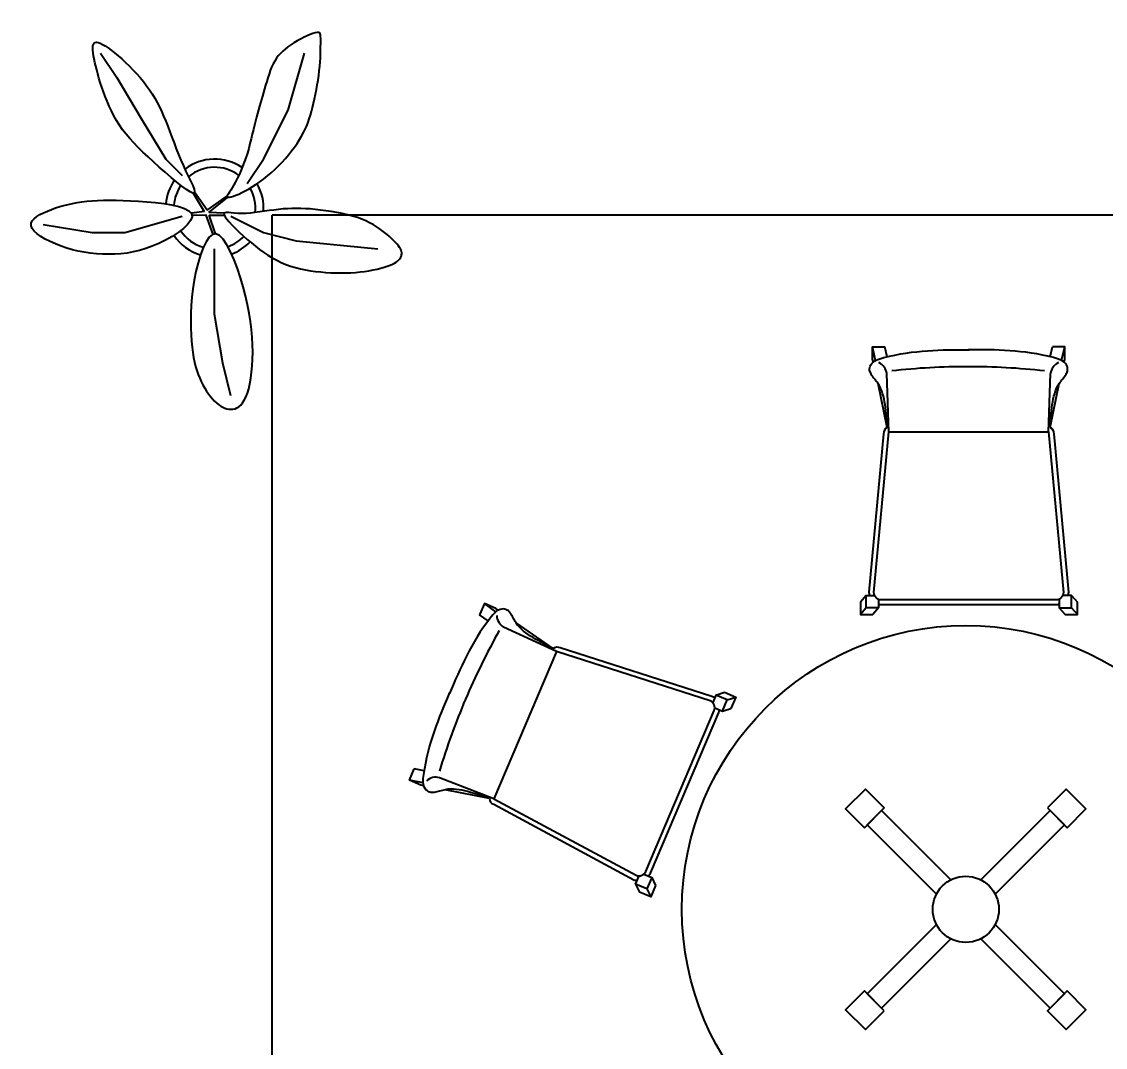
# Model space of a CAD drawing. Header units: millimetres. Extents: x -5841 to 140562, y 1006 to 102310.
# Drawn here: x 9824 to 12481, y 11244 to 13758 of the extents above; entities that cross this region are included whole.
import ezdxf

# ---------------------------------------------------------------- set-up
doc = ezdxf.new("R2010")
doc.units = ezdxf.units.MM
doc.header["$LTSCALE"] = 10
doc.linetypes.add('DASHED2', pattern=[0.375, 0.25, -0.125])
doc.layers.add('40 - Detail Outline', color=142, linetype='Continuous')
doc.layers.add('CONCEPT HOUSE', color=7, linetype='Continuous')
doc.styles.add('1-20', font='romans.shx', dxfattribs={"width": 0.8, "height": 35})
doc.styles.add('ATTR', font='romans.shx', dxfattribs={"width": 0.8, "height": 1.735066})
doc.styles.get("Standard").update_dxf_attribs({"font": 'arial.ttf'})
doc.dimstyles.new('1-20', dxfattribs={"dimtxt": 35, "dimasz": 40, "dimexe": 40, "dimexo": 40, "dimgap": 40, "dimtad": 1, "dimdec": 0, "dimzin": 0, "dimdsep": 46, "dimtxsty": '1-20', "dimblk": 'OBLIQUE', "dimcen": 40, "dimdle": 40, "dimclrd": 251, "dimclre": 251, "dimclrt": 251, "dimadec": 0, "dimazin": 0, "dimtfac": 1, "dimtdec": 0, "dimtix": 1, "dimtmove": 1, "dimatfit": 3, "dimfxl": 1, "dimtolj": 1, "dimtzin": 0, "dimlwd": 25, "dimarcsym": 0})
doc.dimstyles.get("Standard").update_dxf_attribs({"dimtxt": 0.18, "dimasz": 0.18, "dimexe": 0.18, "dimexo": 0.0625, "dimgap": 0.09, "dimtad": 0, "dimtih": 1, "dimtoh": 1, "dimdec": 4, "dimzin": 0, "dimdsep": 46, "dimtxsty": 'Standard', "dimcen": 0.09, "dimadec": 0, "dimazin": 0, "dimtfac": 1, "dimtdec": 4, "dimtofl": 0, "dimtmove": 0, "dimatfit": 3, "dimfxl": 1, "dimtolj": 1, "dimtzin": 0, "dimarcsym": 0})

# ---------------------------------------------------------------- blocks, each defined once
blk = doc.blocks.new('*D')
at = {"color": 0}
for p, q in [((14813.8, 14384.4), (14813.8, 14508.2)), ((14813.8, 14508), (15071.8, 14508)), ((15073, 14508), (15331, 14508)), ((15331, 14384.4), (15331, 14508.2))]:
    blk.add_line(p, q, dxfattribs=at)
for points in [[(14813.8, 14508), (14814, 14508), (14814, 14508)], [(15331, 14508), (15330.8, 14508), (15330.8, 14508)]]:
    blk.add_solid(points, dxfattribs=at)
at = {"layer": 'CONCEPT HOUSE', "color": 0}
for p, q in [((62787.2, 65689.7), (62787.2, 58835.1)), ((62773.1, 65663.8), (62801.4, 65635.5)), ((63893.6, 65649.7), (62747.2, 65649.7)), ((62787.2, 62262.4), (62670.6, 62535.3)), ((62773.1, 58889.2), (62801.4, 58861)), ((63893.6, 58875.1), (62747.2, 58875.1)), ((11738.8, 15660), (12011.7, 15776.6)), ((9063.8, 15243.5), (9063.8, 15700)), ((14413.8, 15243.5), (14413.8, 15700)), ((14453.8, 15660), (9023.8, 15660)), ((9049.6, 15645.8), (9077.9, 15674.1)), ((14399.6, 15645.8), (14427.9, 15674.1)), ((6807.7, 14174.3), (6807.7, 8989.3)), ((6793.6, 14148.5), (6821.8, 14120.2)), ((7253.9, 14134.3), (6767.7, 14134.3)), ((6807.7, 11581.8), (6691.1, 11854.8)), ((18838.8, 9698.7), (19111.7, 9815.4)), ((15163.8, 9419.3), (15163.8, 9738.7)), ((22513.8, 9338.9), (22513.8, 9738.7)), ((15123.8, 9698.7), (22553.8, 9698.7)), ((15149.6, 9684.6), (15177.9, 9712.9)), ((22499.6, 9684.6), (22527.9, 9712.9)), ((6793.6, 9043.5), (6821.8, 9015.2)), ((7253.9, 9029.3), (6767.7, 9029.3)), ((9463.8, 7725.3), (9463.8, 6739)), ((22863.8, 7725.3), (22863.8, 6739)), ((16163.8, 6779), (16494.9, 6895.6)), ((9423.8, 6779), (22903.8, 6779)), ((9449.6, 6764.8), (9477.9, 6793.1)), ((22849.6, 6764.8), (22877.9, 6793.1))]:
    blk.add_line(p, q, dxfattribs=at)
at = {"color": 0, "insert": (15072.4, 14508), "char_height": 0.18, "attachment_point": 5}
blk.add_mtext('517.2008', dxfattribs=at)
at = {"layer": 'CONCEPT HOUSE', "color": 0, "char_height": 150, "attachment_point": 5, "rotation": 90}
for s, insert in [('6775', (62670.6, 62262.4)), ('5105', (6691.1, 11581.8))]:
    blk.add_mtext(s, dxfattribs=dict(at, insert=insert))
at = {"layer": 'CONCEPT HOUSE', "color": 0, "char_height": 150, "attachment_point": 5}
for s, insert in [('5350', (11738.8, 15776.6)), ('7350', (18838.8, 9815.4)), ('13400', (16163.8, 6895.6))]:
    blk.add_mtext(s, dxfattribs=dict(at, insert=insert))
blk = doc.blocks.new('_Oblique')
at = {"color": 0}
blk.add_line((-0.354, -0.354), (0.354, 0.354), dxfattribs=at)

msp = doc.modelspace()

# ---------------------------------------------------------------- linework, layer by layer
at = {"layer": '40 - Detail Outline', "color": 140, "linetype": 'Continuous', "transparency": 33554585}
for p, q in [((10017.08009, 13681.12339), (10057.08009, 13621.12339)), ((10477.08009, 13541.12339), (10517.08009, 13681.12339)), ((10057.08009, 13621.12339), (10117.08009, 13521.12339)), ((10417.08009, 13421.12339), (10477.08009, 13541.12339)), ((10117.08009, 13521.12339), (10177.08009, 13421.12339)), ((10177.08009, 13421.12339), (10217.08009, 13381.12339)), ((10377.08009, 13361.12339), (10417.08009, 13421.12339)), ((10244.29009, 13337.62859), (10271.56209, 13292.88099)), ((10279.08609, 13295.81539), (10248.05009, 13339.82939)), ((10327.98809, 13331.02639), (10278.14409, 13295.81539)), ((10282.84609, 13289.94679), (10328.92809, 13327.35879)), ((10272.50209, 13292.88099), (10240.52809, 13288.47959)), ((10320.46409, 13288.47959), (10282.84609, 13289.94679)), ((9877.08009, 13261.12339), (9997.08009, 13241.12339)), ((10077.08009, 13241.12339), (10217.08009, 13281.12339)), ((10277.20409, 13283.34459), (10241.46809, 13282.61119)), ((10293.19209, 13236.39619), (10276.26409, 13283.34459)), ((10298.83409, 13237.86339), (10283.78809, 13284.07819)), ((10283.78809, 13284.07819), (10319.52409, 13283.34459)), ((10337.08009, 13281.12339), (10417.08009, 13241.12339)), ((9997.08009, 13241.12339), (10077.08009, 13241.12339)), ((10417.08009, 13241.12339), (10497.08009, 13221.12339)), ((10497.08009, 13221.12339), (10697.08009, 13201.12339)), ((10297.08009, 13041.12339), (10297.08009, 13201.12339)), ((10317.08009, 12921.12339), (10297.08009, 13041.12339)), ((10337.08009, 12841.12339), (10317.08009, 12921.12339))]:
    msp.add_line(p, q, dxfattribs=at)
for points in [[(10380.41209, 13347.78999), (10389.30609, 13353.09599), (10398.43409, 13358.98799), (10407.71809, 13365.42679), (10417.08009, 13372.37339), (10426.44209, 13379.78879), (10435.72409, 13387.63379), (10444.85209, 13395.86939), (10453.74609, 13404.45679), (10462.33409, 13413.34999), (10470.56809, 13422.47759), (10478.41409, 13431.76139), (10485.83009, 13441.12339), (10492.77609, 13450.48539), (10499.21409, 13459.76919), (10505.10609, 13468.89679), (10510.41209, 13477.78999), (10515.11209, 13486.40339), (10519.26609, 13494.82119), (10522.95209, 13503.16119), (10526.24609, 13511.53999), (10529.22809, 13520.07519), (10531.97409, 13528.88379), (10534.56609, 13538.08299), (10537.08009, 13547.78999), (10539.57209, 13558.08299), (10542.02809, 13568.88379), (10544.40409, 13580.07519), (10546.66209, 13591.53999), (10548.76609, 13603.16119), (10550.67209, 13614.82119), (10552.34609, 13626.40339), (10553.74609, 13637.78999), (10554.84609, 13648.87079), (10555.67209, 13659.56079), (10556.26609, 13669.78219), (10556.66209, 13679.45679), (10556.90409, 13688.50619), (10557.02809, 13696.85259), (10557.07209, 13704.41759), (10557.08009, 13711.12339), (10557.05409, 13716.90459), (10556.87009, 13721.74839), (10556.37609, 13725.65459), (10555.41209, 13728.62339), (10553.82409, 13730.65459), (10551.45409, 13731.74839), (10548.14609, 13731.90459), (10543.74609, 13731.12339), (10538.16009, 13729.42419), (10531.55809, 13726.90459), (10524.17609, 13723.68199), (10516.24609, 13719.87339), (10508.00409, 13715.59599), (10499.68409, 13710.96719), (10491.52009, 13706.10379), (10483.74609, 13701.12339), (10476.55209, 13696.11039), (10469.94409, 13691.01919), (10463.88209, 13685.77179), (10458.33009, 13680.28999), (10453.24409, 13674.49579), (10448.59009, 13668.31079), (10444.32609, 13661.65719), (10440.41209, 13654.45679), (10436.81209, 13646.66379), (10433.48609, 13638.36299), (10430.39209, 13629.67159), (10427.49609, 13620.70679), (10424.75409, 13611.58559), (10422.13209, 13602.42539), (10419.58609, 13593.34339), (10417.08009, 13584.45679), (10414.58009, 13575.84339), (10412.08009, 13567.42539), (10409.58009, 13559.08559), (10407.08009, 13550.70679), (10404.58009, 13542.17159), (10402.08009, 13533.36299), (10399.58009, 13524.16379), (10397.08009, 13514.45679), (10394.57209, 13504.16379), (10392.02809, 13493.36299), (10389.40409, 13482.17159), (10386.66209, 13470.70679), (10383.76609, 13459.08559), (10380.67209, 13447.42539), (10377.34609, 13435.84339), (10373.74609, 13424.45679), (10369.85209, 13413.37599), (10365.72409, 13402.68579), (10361.44209, 13392.46459), (10357.08009, 13382.78999), (10352.71809, 13373.74059), (10348.43409, 13365.39419), (10344.30609, 13357.82919), (10340.41209, 13351.12339), (10336.83809, 13345.33559), (10333.69409, 13340.44619), (10331.09609, 13336.41639), (10329.16209, 13333.20679), (10328.01009, 13330.77839), (10327.75609, 13329.09219), (10328.51809, 13328.10899), (10330.41209, 13327.78999), (10333.51809, 13328.10259), (10337.75609, 13329.03999), (10343.01009, 13330.60259), (10349.16209, 13332.78999), (10356.09609, 13335.60259), (10363.69409, 13339.03999), (10371.83809, 13343.10259)], [(10147.08009, 13414.45679), (10133.79209, 13426.66379), (10121.40209, 13438.36299), (10109.87209, 13449.67159), (10099.16209, 13460.70679), (10089.23409, 13471.58559), (10080.04809, 13482.42539), (10071.56409, 13493.34339), (10063.74609, 13504.45679), (10056.55209, 13515.84999), (10049.94409, 13527.47759), (10043.88209, 13539.26139), (10038.33009, 13551.12339), (10033.24409, 13562.98539), (10028.59009, 13574.76919), (10024.32609, 13586.39679), (10020.41209, 13597.78999), (10016.81809, 13608.87719), (10013.53809, 13619.61299), (10010.56809, 13629.95799), (10007.91209, 13639.87339), (10005.56809, 13649.31999), (10003.53809, 13658.25879), (10001.81809, 13666.65079), (10000.41209, 13674.45679), (9999.33209, 13681.63119), (9998.64209, 13688.10259), (9998.42009, 13693.79259), (9998.74609, 13698.62339), (9999.69609, 13702.51659), (10001.35009, 13705.39419), (10003.78409, 13707.17799), (10007.08009, 13707.78999), (10011.28409, 13707.17799), (10016.35009, 13705.39419), (10022.19609, 13702.51659), (10028.74609, 13698.62339), (10035.92009, 13693.79259), (10043.64209, 13688.10259), (10051.83209, 13681.63119), (10060.41209, 13674.45679), (10069.30009, 13666.65719), (10078.38209, 13658.31079), (10087.54209, 13649.49579), (10096.66209, 13640.28999), (10105.62809, 13630.77179), (10114.31809, 13621.01919), (10122.62009, 13611.11039), (10130.41209, 13601.12339), (10137.61209, 13591.11039), (10144.26609, 13581.01919), (10150.45209, 13570.77179), (10156.24609, 13560.28999), (10161.72809, 13549.49579), (10166.97409, 13538.31079), (10172.06609, 13526.65719), (10177.08009, 13514.45679), (10182.08609, 13501.66379), (10187.13209, 13488.36299), (10192.25409, 13474.67159), (10197.49609, 13460.70679), (10202.89209, 13446.58559), (10208.48609, 13432.42539), (10214.31209, 13418.34339), (10220.41209, 13404.45679), (10226.74809, 13390.92799), (10232.96409, 13378.10259), (10238.63609, 13366.37079), (10243.33009, 13356.12339), (10246.61609, 13347.75099), (10248.06809, 13341.64419), (10247.25409, 13338.19359), (10243.74609, 13337.78999), (10237.26809, 13340.67419), (10228.17209, 13346.48799), (10216.96809, 13354.72359), (10204.16209, 13364.87339), (10190.26209, 13376.42939), (10175.77809, 13388.88379), (10161.21409, 13401.72879)], [(10160.41209, 13214.45679), (10144.31209, 13207.56859), (10128.48609, 13201.85259), (10112.89209, 13197.23019), (10097.49609, 13193.62339), (10082.25409, 13190.95419), (10067.13209, 13189.14419), (10052.08609, 13188.11559), (10037.08009, 13187.78999), (10022.08609, 13188.10259), (10007.13209, 13189.03999), (9992.25409, 13190.60259), (9977.49609, 13192.78999), (9962.89209, 13195.60259), (9948.48609, 13199.03999), (9934.31209, 13203.10259), (9920.41209, 13207.78999), (9906.87009, 13213.08299), (9893.95409, 13218.88379), (9881.97409, 13225.07519), (9871.24609, 13231.53999), (9862.08009, 13238.16119), (9854.78809, 13244.82119), (9849.68409, 13251.40339), (9847.08009, 13257.78999), (9847.17609, 13263.88379), (9849.73609, 13269.66499), (9854.40409, 13275.13379), (9860.83009, 13280.28999), (9868.66209, 13285.13379), (9877.54809, 13289.66499), (9887.13809, 13293.88379), (9897.08009, 13297.78999), (9907.09209, 13301.38379), (9917.18409, 13304.66499), (9927.43009, 13307.63379), (9937.91209, 13310.28999), (9948.70609, 13312.63379), (9959.89209, 13314.66499), (9971.54609, 13316.38379), (9983.74609, 13317.78999), (9996.57209, 13318.88379), (10010.10009, 13319.66499), (10024.41009, 13320.13379), (10039.58009, 13320.28999), (10055.68609, 13320.13379), (10072.80809, 13319.66499), (10091.02409, 13318.88379), (10110.41209, 13317.78999), (10130.90009, 13316.36419), (10151.81809, 13314.50879), (10172.34609, 13312.10639), (10191.66209, 13309.03999), (10208.94809, 13305.19239), (10223.38209, 13300.44619), (10234.14209, 13294.68459), (10240.41209, 13287.78999), (10241.62409, 13279.71719), (10238.22409, 13270.70679), (10230.92009, 13261.07119), (10220.41209, 13251.12339), (10207.40409, 13241.17539), (10192.60009, 13231.53999), (10176.70209, 13222.52959)], [(10377.08009, 13224.45679), (10387.08609, 13215.86939), (10397.13209, 13207.63379), (10407.25409, 13199.78879), (10417.49609, 13192.37339), (10427.89209, 13185.42679), (10438.48609, 13178.98799), (10449.31209, 13173.09599), (10460.41209, 13167.78999), (10471.81209, 13163.09599), (10483.48609, 13158.98799), (10495.39209, 13155.42679), (10507.49609, 13152.37339), (10519.75409, 13149.78879), (10532.13209, 13147.63379), (10544.58609, 13145.86939), (10557.08009, 13144.45679), (10569.57209, 13143.36299), (10582.02809, 13142.58179), (10594.40409, 13142.11299), (10606.66209, 13141.95679), (10618.76609, 13142.11299), (10630.67209, 13142.58179), (10642.34609, 13143.36299), (10653.74609, 13144.45679), (10664.82609, 13145.85639), (10675.51609, 13147.52959), (10685.73809, 13149.43719), (10695.41209, 13151.53999), (10704.46209, 13153.79919), (10712.80809, 13156.17539), (10720.37409, 13158.62979), (10727.08009, 13161.12339), (10732.87409, 13163.62339), (10737.80809, 13166.12339), (10741.96209, 13168.62339), (10745.41209, 13171.12339), (10748.23809, 13173.62339), (10750.51609, 13176.12339), (10752.32609, 13178.62339), (10753.74609, 13181.12339), (10754.83409, 13183.62979), (10755.56809, 13186.17539), (10755.91409, 13188.79919), (10755.83009, 13191.53999), (10755.27609, 13194.43719), (10754.21409, 13197.52959), (10752.60609, 13200.85639), (10750.41209, 13204.45679), (10747.60609, 13208.35639), (10744.21409, 13212.52959), (10740.27609, 13216.93719), (10735.83009, 13221.53999), (10730.91409, 13226.29919), (10725.56809, 13231.17539), (10719.83409, 13236.12979), (10713.74609, 13241.12339), (10707.32609, 13246.11679), (10700.51609, 13251.07119), (10693.23809, 13255.94759), (10685.41209, 13260.70679), (10676.96209, 13265.30959), (10667.80809, 13269.71719), (10657.87409, 13273.89039), (10647.08009, 13277.78999), (10635.39209, 13281.38379), (10622.96409, 13284.66499), (10609.99009, 13287.63379), (10596.66209, 13290.28999), (10583.18009, 13292.63379), (10569.73609, 13294.66499), (10556.52609, 13296.38379), (10543.74609, 13297.78999), (10531.53809, 13298.88379), (10519.84009, 13299.66499), (10508.53009, 13300.13379), (10497.49609, 13300.28999), (10486.61609, 13300.13379), (10475.77809, 13299.66499), (10464.86009, 13298.88379), (10453.74609, 13297.78999), (10442.36009, 13296.40339), (10430.77809, 13294.82119), (10419.11609, 13293.16119), (10407.49609, 13291.53999), (10396.03009, 13290.07519), (10384.84009, 13288.88379), (10374.03809, 13288.08299), (10363.74609, 13287.78999), (10354.09009, 13288.05699), (10345.25609, 13288.67539), (10337.43809, 13289.37199), (10330.83009, 13289.87339), (10325.62809, 13289.90599), (10322.02809, 13289.19619), (10320.22409, 13287.47099), (10320.41209, 13284.45679), (10322.71009, 13279.96459), (10326.92209, 13274.14419), (10332.77609, 13267.23019), (10339.99609, 13259.45679), (10348.31009, 13251.05819), (10357.44409, 13242.26919), (10367.12409, 13233.32379)], [(10247.08009, 13124.45679), (10243.78409, 13103.38239), (10241.35009, 13082.73799), (10239.69609, 13062.64039), (10238.74609, 13043.20679), (10238.42009, 13024.55439), (10238.64209, 13006.80039), (10239.33209, 12990.06219), (10240.41209, 12974.45679), (10241.81809, 12960.06219), (10243.53809, 12946.80039), (10245.56809, 12934.55439), (10247.91209, 12923.20679), (10250.56809, 12912.64039), (10253.53809, 12902.73799), (10256.81809, 12893.38239), (10260.41209, 12884.45679), (10264.31209, 12875.86939), (10268.48609, 12867.63379), (10272.89209, 12859.78879), (10277.49609, 12852.37339), (10282.25409, 12845.42679), (10287.13209, 12838.98799), (10292.08609, 12833.09599), (10297.08009, 12827.78999), (10302.08009, 12823.10259), (10307.08009, 12819.03999), (10312.08009, 12815.60259), (10317.08009, 12812.78999), (10322.08009, 12810.60259), (10327.08009, 12809.03999), (10332.08009, 12808.10259), (10337.08009, 12807.78999), (10342.07209, 12808.12199), (10347.02809, 12809.19619), (10351.90409, 12811.12979), (10356.66209, 12814.03999), (10361.26609, 12818.04399), (10365.67209, 12823.25879), (10369.84609, 12829.80179), (10373.74609, 12837.78999), (10377.33409, 12847.30179), (10380.56809, 12858.25879), (10383.41409, 12870.54399), (10385.83009, 12884.03999), (10387.77609, 12898.62979), (10389.21409, 12914.19619), (10390.10609, 12930.62199), (10390.41209, 12947.78999), (10390.09409, 12965.60259), (10389.11009, 12984.03999), (10387.42409, 13003.10259), (10384.99609, 13022.78999), (10381.78609, 13043.10259), (10377.75609, 13064.03999), (10372.86609, 13085.60259), (10367.08009, 13107.78999), (10360.38609, 13130.46579), (10352.91209, 13152.94619), (10344.81409, 13174.41119), (10336.24609, 13194.03999), (10327.36609, 13211.01259), (10318.33009, 13224.50879), (10309.29209, 13233.70799), (10300.41209, 13237.78999), (10291.83209, 13236.20159), (10283.64209, 13229.45679), (10275.92009, 13218.33699), (10268.74609, 13203.62339), (10262.19609, 13186.09739), (10256.35009, 13166.53999), (10251.28409, 13145.73279)]]:
    msp.add_lwpolyline(points, close=True, dxfattribs=at)
for radius, start, end in [(120, 55.816, 127.09704), (100, 53.0276, 129.40367), (120, 145.46214, 175.13479), (100, 146.15609, 175.85655), (100, 353.9554, 29.0217), (120, 356.0481, 29.6067), (120, 213.8022, 253.3846), (100, 213.3061, 254.633), (100, 289.7262, 316.28), (120, 290.5744, 316.3792)]:
    msp.add_arc((10297.08009, 13301.12339), radius, start, end, dxfattribs=at)
at = {"layer": 'CONCEPT HOUSE', "color": 140, "ltscale": 10, "transparency": 33554585}
for p, q in [((11917.69008, 12927.48151), (11910.27082, 12961.17964)), ((11945.94358, 12936.54958), (11940.52082, 12961.17964)), ((12345.51957, 12936.54958), (12350.94233, 12961.17964)), ((12373.77307, 12927.48151), (12381.19233, 12961.17964)), ((11911.86546, 12923.68679), (11910.27082, 12930.92964)), ((12379.59768, 12923.68679), (12381.19233, 12930.92964)), ((11949.69401, 12752.47148), (11945.15407, 12895.47242)), ((12341.76913, 12752.47148), (12346.30907, 12895.47242)), ((11945.9362, 12763.23601), (11923.53274, 12871.29547)), ((12345.52695, 12763.23601), (12367.9304, 12871.29547)), ((10986.78476, 12311.57631), (10958.6718, 12331.58309)), ((11894.77201, 12351.22379), (11880.32272, 12334.75534)), ((12398.27343, 12351.22379), (12412.72272, 12334.75534)), ((10967.38972, 12289.11919), (10946.84188, 12303.74219)), ((10992.55511, 12315.45305), (10986.5127, 12319.75317)), ((11894.77201, 12320.97379), (11880.32272, 12304.50534)), ((11925.02201, 12320.97379), (11910.57272, 12304.50534)), ((12368.02343, 12320.97379), (12382.47272, 12304.50534)), ((12398.27343, 12320.97379), (12412.72272, 12304.50534)), ((11126.90353, 12221.34795), (11036.21126, 12284.22619)), ((11135.3412, 12213.67971), (11005.50426, 12273.7817)), ((11526.11206, 12107.31114), (11546.91967, 12114.16936)), ((11553.95296, 12095.48123), (11574.76057, 12102.33944)), ((11542.12304, 12067.64033), (11562.93065, 12074.49854)), ((10811.12688, 11921.36533), (10786.33767, 11926.00655)), ((10982.01174, 11852.82935), (10848.62392, 11904.57459)), ((10808.42364, 11891.81566), (10774.50775, 11898.16566)), ((10809.6383, 11884.97092), (10802.34865, 11886.33574)), ((10970.63492, 11853.58052), (10862.41994, 11875.22025)), ((11329.20694, 11643.90846), (11338.71313, 11624.16956)), ((11368.87775, 11659.91944), (11378.38395, 11640.18054)), ((11357.04783, 11632.07854), (11366.55403, 11612.33965))]:
    msp.add_line(p, q, dxfattribs=at)
at = {"layer": 'CONCEPT HOUSE', "color": 140, "linetype": 'DASHED2', "ltscale": 0.5}
msp.add_lwpolyline([(10437.28969, 9880.34459), (13840.28969, 9880.34459), (13840.28969, 13283.34459), (10437.28969, 13283.34459)], close=True, dxfattribs=at)
at = {"layer": 'CONCEPT HOUSE', "color": 140, "ltscale": 10, "transparency": 33554585}
for points in [[(11910.27082, 12930.92964), (11910.27082, 12961.17964), (11940.52082, 12961.17964)], [(12381.19233, 12930.92964), (12381.19233, 12961.17964), (12350.94233, 12961.17964)], [(10986.5127, 12319.75317), (10958.6718, 12331.58309), (10946.84188, 12303.74219)], [(11880.32272, 12334.75534), (11880.32272, 12304.50534), (11910.57272, 12304.50534)], [(11925.02201, 12341.5835), (11925.02201, 12320.97379), (11894.77201, 12320.97379), (11894.77201, 12351.22379), (11914.92564, 12351.22379)], [(12368.02343, 12342.28104), (12368.02343, 12320.97379), (12398.27343, 12320.97379), (12398.27343, 12351.22379), (12376.5375, 12351.22379)], [(12382.47272, 12304.50534), (12412.72272, 12304.50534), (12412.72272, 12334.75534)], [(11523.15468, 12075.7002), (11542.12304, 12067.64033), (11553.95296, 12095.48123), (11526.11206, 12107.31114), (11518.23054, 12088.76254)], [(11546.91967, 12114.16936), (11574.76057, 12102.33944), (11562.93065, 12074.49854)], [(10802.34865, 11886.33574), (10774.50775, 11898.16566), (10786.33767, 11926.00655)], [(12066.66868, 11618.81677), (11896.8562, 11788.62924), (11932.00504, 11823.77808), (12101.81751, 11653.96561)], [(12175.76188, 11653.96561), (12345.57435, 11823.77808), (12380.72318, 11788.62924), (12210.91071, 11618.81677)], [(11349.2674, 11668.2521), (11368.87775, 11659.91944), (11357.04783, 11632.07854), (11329.20694, 11643.90846), (11337.70724, 11663.91334)], [(11378.38395, 11640.18054), (11366.55403, 11612.33965), (11338.71313, 11624.16956)], [(12101.81751, 11509.72357), (11932.00504, 11339.9111), (11896.8562, 11375.05993), (12066.66868, 11544.8724)], [(12210.91071, 11544.8724), (12380.72318, 11375.05993), (12345.57435, 11339.9111), (12175.76188, 11509.72357)]]:
    msp.add_lwpolyline(points, dxfattribs=at)
for points in [[(11945.9362, 12763.23601, 0.3034314291), (11937.16055, 12747.98676), (11901.29975, 12359.11018, 0.0658729706), (11902.18741, 12351.22379)], [(12345.52695, 12763.23601, -0.3034314291), (12354.3026, 12747.98676), (12390.1634, 12359.11018, -0.0658729706), (12389.27574, 12351.22379)], [(12368.02343, 12329.37703, -0.0679100091), (12359.91913, 12328.27121), (11931.54401, 12328.27121, -0.0543809157), (11925.02201, 12328.98266, -0.0543809157)], [(11126.90353, 12221.34795, -0.3034314291), (11144.37024, 12223.46116), (11516.30092, 12104.38742, -0.0658729706), (11523.21211, 12100.48631)], [(11361.14374, 11663.20571, 0.0679100091), (11365.33086, 11670.23212), (11532.85622, 12064.49155, 0.0543809157), (11534.752, 12070.77237, 0.0543809157)], [(10970.63492, 11853.58052, 0.3034314291), (10981.23782, 11839.5402), (11325.12021, 11654.45675, 0.0658729706), (11332.72568, 11652.18958)]]:
    msp.add_lwpolyline(points, format="xyb", dxfattribs=at)
for points in [[(12359.91913, 12340.37121), (11931.54401, 12340.37121, -0.4142135624), (11913.39401, 12358.52121), (11949.69401, 12752.47148), (12341.76913, 12752.47148), (12378.06913, 12358.52121, -0.4142135624)], [(11354.1945, 11674.96409), (11521.71986, 12069.22352, 0.4142135624), (11512.11327, 12093.02601), (11135.3412, 12213.67971), (10982.01174, 11852.82935), (11330.39201, 11665.3575, 0.4142135624)]]:
    msp.add_lwpolyline(points, format="xyb", close=True, dxfattribs=at)
for points in [[(11890.26578, 11782.03882), (11938.59547, 11830.3685), (11892.4989, 11876.46507), (11844.16921, 11828.13538)], [(12338.98392, 11830.3685), (12387.31361, 11782.03882), (12433.41018, 11828.13538), (12385.08049, 11876.46507)], [(11938.59547, 11333.32067), (11890.26578, 11381.65036), (11844.16921, 11335.55379), (11892.4989, 11287.2241)], [(12387.31361, 11381.65036), (12338.98392, 11333.32067), (12385.08049, 11287.2241), (12433.41018, 11335.55379)]]:
    msp.add_lwpolyline(points, close=True, dxfattribs=at)
for radius in [696, 81.04557]:
    msp.add_circle((12138.78969, 11581.84459), radius, dxfattribs=at)
for centre, radius, start, end in [((11910.49111, 12890.52052), 35.01489, 8.13019456, 64.53324125), ((12380.97203, 12890.52052), 35.01489, 115.46675875, 171.86980544), ((12143.6184, 11218.19666), 1694.04174, 89.97628983, 96.32273768), ((12145.02046, 11218.19666), 1694.04174, 83.67726232, 90.02371016), ((11023.6175, 12303.74756), 35.01489, 182.44556261, 238.84860931), ((12471.58841, 11435.18805), 1694.04174, 150.65606618, 157.00251403), ((12471.04011, 11433.89765), 1694.04174, 156.9550937, 163.30154155), ((10839.62576, 11870.73563), 35.01489, 75.10899842, 131.51204512)]:
    msp.add_arc(centre, radius, start, end, dxfattribs=at)
for points in [[(11945.9362, 12763.23601), (11940.66103, 12818.85583), (11923.35164, 12871.56688), (11906.86625, 12893.80433), (11903.04909, 12903.58414), (11905.88726, 12916.54856), (11937.51257, 12934.37446), (12147.14371, 12953.74197)], [(12345.52695, 12763.23601), (12350.80212, 12818.85583), (12368.11151, 12871.56688), (12384.59689, 12893.80433), (12388.41406, 12903.58414), (12385.57588, 12916.54856), (12353.95057, 12934.37446), (12144.31943, 12953.74197)], [(11126.90353, 12221.34795), (11077.77622, 12247.95435), (11036.03229, 12284.49901), (11022.01278, 12308.36794), (11014.50462, 12315.70572), (11001.46276, 12318.16359), (10972.68875, 12296.02811), (10872.88287, 12110.66603)], [(10970.63492, 11853.58052), (10917.38168, 11870.47679), (10862.09932, 11875.15971), (10835.18588, 11868.68366), (10824.69215, 11868.9951), (10813.87015, 11876.67726), (10809.83166, 11912.75514), (10873.98736, 12113.26539)]]:
    msp.add_spline(points, degree=3, dxfattribs=at)

# ---------------------------------------------------------------- texts
at = {"layer": '40 - Detail Outline', "color": 140, "transparency": 33554585, "style": 'ATTR', "width": 0.8, "flags": 9}
msp.add_attdef('ESTCODE', (10297.08009, 13301.12339), '', height=0.18482, rotation=90, dxfattribs=at)

# ---------------------------------------------------------------- dimensions: what is measured, and where the dimension line sits
at = {"color": 140, "ltscale": 10}
dim = msp.add_linear_dim(base=(15255.22877, 14508.00988), p1=(14813.78969, 14384.34459), p2=(15330.99051, 14384.34459), dimstyle='Standard', override={"dimpost": '<>'}, dxfattribs=at)
dim.commit()
dim.dimension.update_dxf_attribs({"geometry": '*D', "text_midpoint": (15072.3901, 14508.00988), "dimtype": 128})
at = {"layer": 'CONCEPT HOUSE', "color": 140, "ltscale": 10}
for base, p1, p2, middle in [((9063.78969, 15659.95344), (14413.78969, 15203.48064), (9063.78969, 15203.48064), (11738.78969, 15776.59055)), ((22513.78969, 9698.7332), (15163.78969, 9379.34459), (22513.78969, 9298.87511), (18838.78969, 9815.37031)), ((22863.78969, 6778.95432), (9463.78969, 7765.33001), (22863.78969, 7765.33001), (16163.78969, 6895.59143))]:
    dim = msp.add_linear_dim(base=base, p1=p1, p2=p2, dimstyle='1-20', override={"dimtxt": 150, "dimpost": '<>', "dimtxsty": 'Standard'}, dxfattribs=at)
    dim.commit()
    dim.dimension.update_dxf_attribs({"geometry": '*D', "text_midpoint": middle})
dim = msp.add_linear_dim(base=(6807.69457, 9029.34459), p1=(7293.90425, 14134.34459), p2=(7293.90425, 9029.34459), angle=90, dimstyle='1-20', override={"dimtxt": 150, "dimpost": '<>', "dimtxsty": 'Standard'}, dxfattribs=at)
dim.commit()
dim.dimension.update_dxf_attribs({"geometry": '*D', "text_midpoint": (6691.10862, 11581.84459)})
at = {"layer": 'CONCEPT HOUSE', "color": 6, "ltscale": 10}
dim = msp.add_linear_dim(base=(62787.20868, 58875.10169), p1=(63933.6128, 65649.68692), p2=(63933.6128, 58875.10169), angle=90, dimstyle='1-20', override={"dimtxt": 150, "dimpost": '<>', "dimtxsty": 'Standard'}, dxfattribs=at)
dim.commit()
dim.dimension.update_dxf_attribs({"geometry": '*D', "text_midpoint": (62670.62274, 62262.3943)})

doc.saveas('drawing.dxf')
